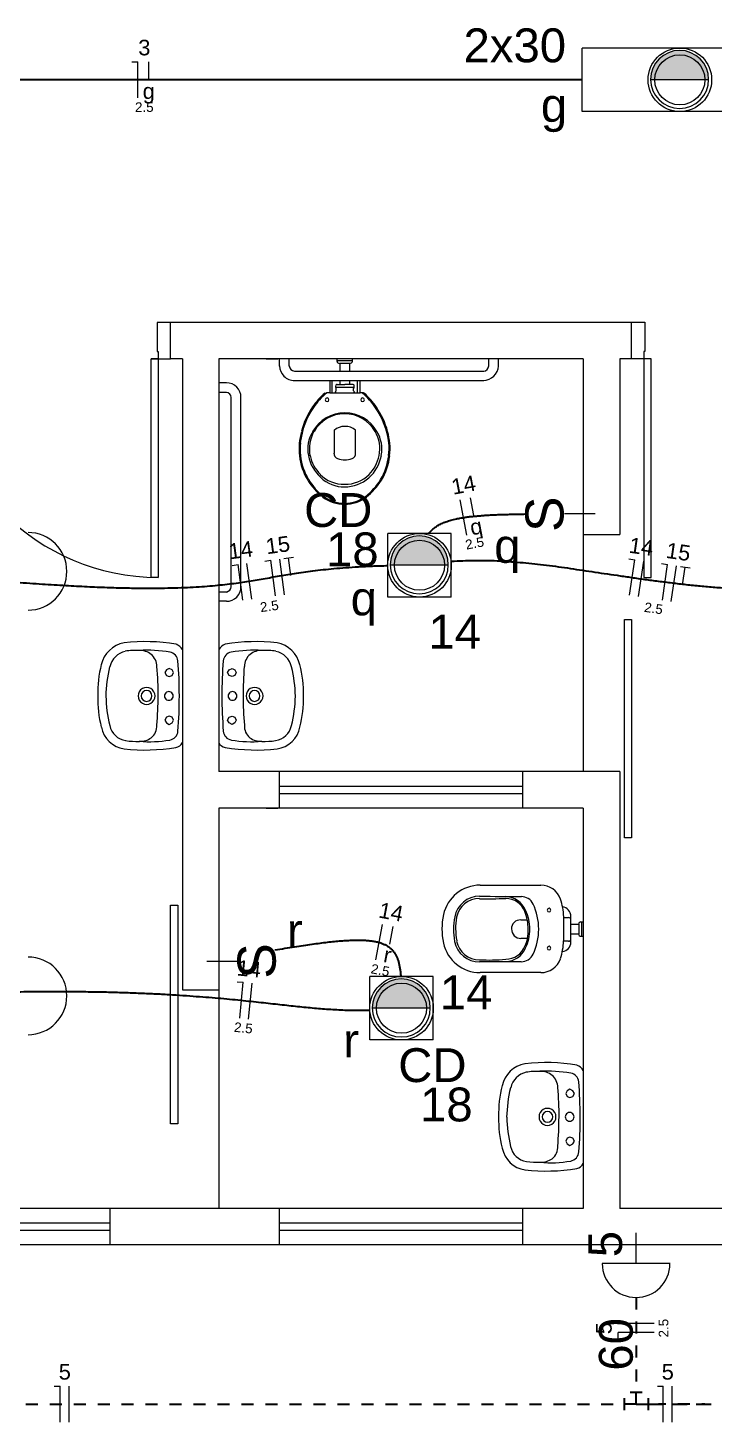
# Model space of a CAD drawing. Header units: millimetres. Extents: x 0 to 321, y -39 to 66.
# Drawn here: x 73.43 to 79.15, y 21.3 to 32.93 of the extents above; entities that cross this region are included whole.
import ezdxf

# ---------------------------------------------------------------- set-up
doc = ezdxf.new("R2010")
doc.units = ezdxf.units.MM
doc.header["$LTSCALE"] = 0.5
doc.header["$MEASUREMENT"] = 0
doc.linetypes.add('DOT2', pattern=[3.175, 0, -3.175])
for name, color, linetype, lineweight in [('Arquitetura', 8, 'Continuous', 5), ('EL-Condutos', 4, 'Continuous', 30), ('EL-Fios', 9, 'Continuous', 20), ('EL-Textos fios', 7, 'Continuous', 20), ('EL-Textos pontos', 5, 'Continuous', 20), ('P-SIMBOL', 5, 'Continuous', 20)]:
    doc.layers.add(name, color=color, linetype=linetype, lineweight=lineweight)
doc.styles.add('Arial', font='arial.ttf')

msp = doc.modelspace()

# ---------------------------------------------------------------- hatches: boundary and pattern name
at = {"layer": 'Arquitetura', "linetype": 'Continuous'}
for points in [[(78.864, 32.739), (78.843, 32.738), (78.822, 32.735), (78.801, 32.731), (78.781, 32.724), (78.761, 32.716), (78.743, 32.706), (78.725, 32.695), (78.708, 32.682), (78.692, 32.668), (78.678, 32.652), (78.665, 32.636), (78.654, 32.618), (78.644, 32.599), (78.636, 32.579), (78.63, 32.559), (78.625, 32.539), (78.622, 32.518), (78.621, 32.497), (78.621, 32.496), (78.621, 32.496), (78.621, 32.496), (78.621, 32.496), (78.621, 32.496), (78.621, 32.496), (78.621, 32.496), (78.621, 32.496), (78.621, 32.496), (78.621, 32.496), (78.621, 32.496), (78.621, 32.496), (78.621, 32.496), (78.621, 32.496), (78.621, 32.496), (78.621, 32.496), (78.621, 32.496), (78.621, 32.496), (78.621, 32.496), (78.621, 32.496), (78.621, 32.496), (78.621, 32.496), (78.621, 32.496), (78.621, 32.496), (78.621, 32.496), (78.621, 32.496), (78.621, 32.496), (78.621, 32.496), (78.621, 32.496), (78.621, 32.496), (78.621, 32.496), (78.621, 32.496), (78.621, 32.496), (78.621, 32.496), (78.621, 32.496), (78.621, 32.496), (78.621, 32.496), (78.621, 32.496), (78.621, 32.496), (78.621, 32.496), (78.621, 32.496), (78.621, 32.496), (78.621, 32.496), (78.621, 32.496), (78.621, 32.496), (78.621, 32.496), (78.621, 32.496), (78.621, 32.496), (78.621, 32.496), (78.621, 32.496), (78.621, 32.496), (78.621, 32.496), (78.621, 32.496), (78.621, 32.496), (78.621, 32.496), (78.621, 32.496), (78.621, 32.496), (78.621, 32.496), (78.621, 32.496), (78.621, 32.496), (78.621, 32.496), (78.621, 32.496), (78.621, 32.496), (78.621, 32.496), (78.621, 32.496), (78.621, 32.496), (78.621, 32.496), (78.621, 32.496), (78.621, 32.496), (78.621, 32.496), (78.621, 32.496), (78.621, 32.496), (78.621, 32.496), (79.106, 32.494), (79.106, 32.496), (79.106, 32.496), (79.106, 32.496), (79.106, 32.496), (79.106, 32.496), (79.106, 32.496), (79.106, 32.496), (79.106, 32.496), (79.106, 32.496), (79.106, 32.496), (79.106, 32.496), (79.106, 32.496), (79.106, 32.496), (79.106, 32.496), (79.106, 32.496), (79.106, 32.496), (79.106, 32.496), (79.106, 32.496), (79.106, 32.496), (79.106, 32.496), (79.106, 32.496), (79.106, 32.496), (79.106, 32.496), (79.106, 32.496), (79.106, 32.496), (79.106, 32.496), (79.106, 32.496), (79.106, 32.496), (79.106, 32.496), (79.106, 32.496), (79.106, 32.496), (79.106, 32.496), (79.106, 32.496), (79.106, 32.496), (79.106, 32.496), (79.106, 32.496), (79.106, 32.496), (79.106, 32.496), (79.106, 32.496), (79.106, 32.496), (79.106, 32.496), (79.106, 32.496), (79.106, 32.496), (79.106, 32.496), (79.106, 32.496), (79.106, 32.496), (79.106, 32.496), (79.106, 32.496), (79.106, 32.496), (79.106, 32.496), (79.106, 32.496), (79.106, 32.496), (79.106, 32.496), (79.106, 32.496), (79.106, 32.496), (79.106, 32.496), (79.106, 32.496), (79.106, 32.496), (79.106, 32.496), (79.106, 32.496), (79.106, 32.496), (79.106, 32.496), (79.106, 32.496), (79.106, 32.496), (79.106, 32.496), (79.106, 32.496), (79.106, 32.496), (79.106, 32.496), (79.106, 32.496), (79.106, 32.496), (79.106, 32.496), (79.106, 32.496), (79.106, 32.496), (79.106, 32.497), (79.105, 32.518), (79.102, 32.539), (79.098, 32.559), (79.091, 32.579), (79.083, 32.599), (79.073, 32.618), (79.062, 32.636), (79.049, 32.652), (79.035, 32.668), (79.019, 32.682), (79.003, 32.695), (78.985, 32.706), (78.966, 32.716), (78.947, 32.724), (78.926, 32.731), (78.906, 32.735), (78.885, 32.738), (78.864, 32.739), (78.864, 32.739)], [(76.693, 28.691), (76.672, 28.69), (76.651, 28.687), (76.63, 28.683), (76.61, 28.676), (76.591, 28.668), (76.572, 28.658), (76.554, 28.647), (76.537, 28.634), (76.522, 28.62), (76.507, 28.604), (76.494, 28.588), (76.483, 28.57), (76.473, 28.551), (76.465, 28.531), (76.459, 28.511), (76.454, 28.491), (76.452, 28.47), (76.451, 28.449), (76.451, 28.447), (76.451, 28.447), (76.451, 28.447), (76.451, 28.447), (76.451, 28.447), (76.451, 28.447), (76.451, 28.447), (76.451, 28.447), (76.451, 28.447), (76.451, 28.447), (76.451, 28.447), (76.451, 28.447), (76.451, 28.447), (76.451, 28.447), (76.451, 28.447), (76.451, 28.447), (76.451, 28.447), (76.451, 28.447), (76.451, 28.447), (76.451, 28.447), (76.451, 28.447), (76.451, 28.447), (76.451, 28.447), (76.451, 28.447), (76.451, 28.447), (76.451, 28.447), (76.451, 28.447), (76.451, 28.447), (76.451, 28.447), (76.451, 28.447), (76.451, 28.447), (76.451, 28.447), (76.451, 28.447), (76.451, 28.447), (76.451, 28.447), (76.451, 28.447), (76.451, 28.447), (76.451, 28.447), (76.451, 28.447), (76.451, 28.447), (76.451, 28.447), (76.451, 28.447), (76.451, 28.447), (76.451, 28.447), (76.451, 28.447), (76.451, 28.447), (76.451, 28.447), (76.451, 28.447), (76.451, 28.447), (76.451, 28.447), (76.451, 28.447), (76.451, 28.447), (76.451, 28.447), (76.451, 28.447), (76.451, 28.447), (76.451, 28.447), (76.451, 28.447), (76.451, 28.447), (76.451, 28.447), (76.451, 28.447), (76.451, 28.447), (76.451, 28.447), (76.451, 28.447), (76.451, 28.447), (76.451, 28.447), (76.451, 28.447), (76.451, 28.447), (76.451, 28.447), (76.451, 28.447), (76.451, 28.447), (76.451, 28.447), (76.451, 28.447), (76.451, 28.447), (76.935, 28.446), (76.935, 28.447), (76.935, 28.447), (76.935, 28.447), (76.935, 28.447), (76.935, 28.447), (76.935, 28.447), (76.935, 28.447), (76.935, 28.447), (76.935, 28.447), (76.935, 28.447), (76.935, 28.447), (76.935, 28.447), (76.935, 28.447), (76.935, 28.447), (76.935, 28.447), (76.935, 28.447), (76.935, 28.447), (76.935, 28.447), (76.935, 28.447), (76.935, 28.447), (76.935, 28.447), (76.935, 28.447), (76.935, 28.447), (76.935, 28.447), (76.935, 28.447), (76.935, 28.447), (76.935, 28.447), (76.935, 28.447), (76.935, 28.447), (76.935, 28.447), (76.935, 28.447), (76.935, 28.447), (76.935, 28.447), (76.935, 28.447), (76.935, 28.447), (76.935, 28.447), (76.935, 28.447), (76.935, 28.447), (76.935, 28.447), (76.935, 28.447), (76.935, 28.447), (76.935, 28.447), (76.935, 28.447), (76.935, 28.447), (76.935, 28.447), (76.935, 28.447), (76.935, 28.447), (76.935, 28.447), (76.935, 28.447), (76.935, 28.447), (76.935, 28.447), (76.935, 28.447), (76.935, 28.447), (76.935, 28.447), (76.935, 28.447), (76.935, 28.447), (76.935, 28.447), (76.935, 28.447), (76.935, 28.447), (76.935, 28.447), (76.935, 28.447), (76.935, 28.447), (76.935, 28.447), (76.935, 28.447), (76.935, 28.447), (76.935, 28.447), (76.935, 28.447), (76.935, 28.447), (76.935, 28.447), (76.935, 28.447), (76.935, 28.447), (76.935, 28.447), (76.935, 28.447), (76.935, 28.449), (76.934, 28.47), (76.932, 28.491), (76.927, 28.511), (76.921, 28.531), (76.913, 28.551), (76.903, 28.57), (76.891, 28.588), (76.879, 28.604), (76.864, 28.62), (76.849, 28.634), (76.832, 28.647), (76.814, 28.658), (76.795, 28.668), (76.776, 28.676), (76.756, 28.683), (76.735, 28.687), (76.714, 28.69), (76.693, 28.691), (76.693, 28.691)], [(76.543, 24.997), (76.522, 24.996), (76.501, 24.993), (76.48, 24.988), (76.46, 24.982), (76.441, 24.974), (76.422, 24.964), (76.404, 24.953), (76.387, 24.94), (76.372, 24.926), (76.357, 24.91), (76.344, 24.893), (76.333, 24.875), (76.323, 24.857), (76.315, 24.837), (76.309, 24.817), (76.304, 24.796), (76.302, 24.775), (76.301, 24.754), (76.301, 24.753), (76.301, 24.753), (76.301, 24.753), (76.301, 24.753), (76.301, 24.753), (76.301, 24.753), (76.301, 24.753), (76.301, 24.753), (76.301, 24.753), (76.301, 24.753), (76.301, 24.753), (76.301, 24.753), (76.301, 24.753), (76.301, 24.753), (76.301, 24.753), (76.301, 24.753), (76.301, 24.753), (76.301, 24.753), (76.301, 24.753), (76.301, 24.753), (76.301, 24.753), (76.301, 24.753), (76.301, 24.753), (76.301, 24.753), (76.301, 24.753), (76.301, 24.753), (76.301, 24.753), (76.301, 24.753), (76.301, 24.753), (76.301, 24.753), (76.301, 24.753), (76.301, 24.753), (76.301, 24.753), (76.301, 24.753), (76.301, 24.753), (76.301, 24.753), (76.301, 24.753), (76.301, 24.753), (76.301, 24.753), (76.301, 24.753), (76.301, 24.753), (76.301, 24.753), (76.301, 24.753), (76.301, 24.753), (76.301, 24.753), (76.301, 24.753), (76.301, 24.753), (76.301, 24.753), (76.301, 24.753), (76.301, 24.753), (76.301, 24.753), (76.301, 24.753), (76.301, 24.753), (76.301, 24.753), (76.301, 24.753), (76.301, 24.753), (76.301, 24.753), (76.301, 24.753), (76.301, 24.753), (76.301, 24.753), (76.301, 24.753), (76.301, 24.753), (76.301, 24.753), (76.301, 24.753), (76.301, 24.753), (76.301, 24.753), (76.301, 24.753), (76.301, 24.753), (76.301, 24.753), (76.301, 24.753), (76.301, 24.753), (76.301, 24.753), (76.301, 24.753), (76.785, 24.752), (76.785, 24.753), (76.785, 24.753), (76.785, 24.753), (76.785, 24.753), (76.785, 24.753), (76.785, 24.753), (76.785, 24.753), (76.785, 24.753), (76.785, 24.753), (76.785, 24.753), (76.785, 24.753), (76.785, 24.753), (76.785, 24.753), (76.785, 24.753), (76.785, 24.753), (76.785, 24.753), (76.785, 24.753), (76.785, 24.753), (76.785, 24.753), (76.785, 24.753), (76.785, 24.753), (76.785, 24.753), (76.785, 24.753), (76.785, 24.753), (76.785, 24.753), (76.785, 24.753), (76.785, 24.753), (76.785, 24.753), (76.785, 24.753), (76.785, 24.753), (76.785, 24.753), (76.785, 24.753), (76.785, 24.753), (76.785, 24.753), (76.785, 24.753), (76.785, 24.753), (76.785, 24.753), (76.785, 24.753), (76.785, 24.753), (76.785, 24.753), (76.785, 24.753), (76.785, 24.753), (76.785, 24.753), (76.785, 24.753), (76.785, 24.753), (76.785, 24.753), (76.785, 24.753), (76.785, 24.753), (76.785, 24.753), (76.785, 24.753), (76.785, 24.753), (76.785, 24.753), (76.785, 24.753), (76.785, 24.753), (76.785, 24.753), (76.785, 24.753), (76.785, 24.753), (76.785, 24.753), (76.785, 24.753), (76.785, 24.753), (76.785, 24.753), (76.785, 24.753), (76.785, 24.753), (76.785, 24.753), (76.785, 24.753), (76.785, 24.753), (76.785, 24.753), (76.785, 24.753), (76.785, 24.753), (76.785, 24.753), (76.785, 24.753), (76.785, 24.753), (76.785, 24.753), (76.785, 24.754), (76.784, 24.775), (76.782, 24.796), (76.777, 24.817), (76.771, 24.837), (76.763, 24.857), (76.753, 24.875), (76.741, 24.893), (76.729, 24.91), (76.714, 24.926), (76.699, 24.94), (76.682, 24.953), (76.664, 24.964), (76.645, 24.974), (76.626, 24.982), (76.606, 24.988), (76.585, 24.993), (76.564, 24.996), (76.543, 24.997), (76.543, 24.997)]]:
    msp.add_hatch(color=256, dxfattribs=at).paths.add_polyline_path(points)

# ---------------------------------------------------------------- linework, layer by layer
at = {"layer": 'Arquitetura'}
for p, q in [((78.866, 32.494), (78.621, 32.494)), ((79.106, 32.494), (78.621, 32.494)), ((79.106, 32.495), (78.866, 32.494)), ((79.106, 32.494), (78.866, 32.494)), ((78.463, 30.471), (74.619, 30.471)), ((74.516, 30.167), (74.456, 30.167)), ((74.717, 30.167), (74.619, 30.167)), ((74.717, 30.167), (74.717, 24.904)), ((78.06, 30.167), (75.022, 30.167)), ((75.022, 30.167), (75.022, 26.726)), ((75.416, 30.167), (75.514, 30.167)), ((78.06, 30.167), (78.06, 28.701)), ((78.463, 30.167), (78.364, 30.167)), ((78.364, 30.167), (78.364, 28.701)), ((75.985, 29.884), (76.201, 29.884)), ((78.06, 28.701), (78.364, 28.701)), ((78.06, 28.701), (78.06, 26.726)), ((76.695, 28.446), (76.451, 28.446)), ((76.935, 28.446), (76.451, 28.446)), ((76.935, 28.446), (76.695, 28.446)), ((76.935, 28.446), (76.695, 28.446)), ((74.717, 27.74), (74.717, 27.354)), ((75.022, 27.74), (75.022, 27.354)), ((74.584, 27.573), (74.572, 27.551)), ((74.606, 27.586), (74.584, 27.573)), ((74.632, 27.573), (74.606, 27.586)), ((74.644, 27.551), (74.632, 27.573)), ((75.094, 27.551), (75.107, 27.573)), ((75.107, 27.573), (75.133, 27.586)), ((75.133, 27.586), (75.154, 27.573)), ((75.154, 27.573), (75.167, 27.551)), ((74.572, 27.551), (74.584, 27.526)), ((74.584, 27.526), (74.606, 27.517)), ((74.606, 27.517), (74.632, 27.526)), ((74.632, 27.526), (74.644, 27.551)), ((74.717, 27.483), (74.717, 27.101)), ((75.022, 27.483), (75.022, 27.101)), ((75.107, 27.526), (75.094, 27.551)), ((75.133, 27.517), (75.107, 27.526)), ((75.154, 27.526), (75.133, 27.517)), ((75.167, 27.551), (75.154, 27.526)), ((74.717, 27.354), (74.717, 26.964)), ((75.022, 27.354), (75.022, 26.964)), ((74.584, 27.179), (74.572, 27.153)), ((74.572, 27.153), (74.584, 27.131)), ((74.606, 27.187), (74.584, 27.179)), ((74.584, 27.131), (74.606, 27.119)), ((74.632, 27.179), (74.606, 27.187)), ((74.606, 27.119), (74.632, 27.131)), ((74.644, 27.153), (74.632, 27.179)), ((74.632, 27.131), (74.644, 27.153)), ((75.094, 27.153), (75.107, 27.179)), ((75.107, 27.131), (75.094, 27.153)), ((75.107, 27.179), (75.133, 27.187)), ((75.133, 27.119), (75.107, 27.131)), ((75.133, 27.187), (75.154, 27.179)), ((75.154, 27.131), (75.133, 27.119)), ((75.154, 27.179), (75.167, 27.153)), ((75.167, 27.153), (75.154, 27.131)), ((78.364, 26.726), (75.022, 26.726)), ((75.527, 26.421), (75.527, 26.726)), ((77.554, 26.726), (77.554, 26.421)), ((78.364, 26.726), (78.364, 23.083)), ((75.525, 26.604), (77.554, 26.604)), ((75.525, 26.543), (77.554, 26.543)), ((75.022, 26.421), (75.022, 24.904)), ((78.06, 26.421), (75.022, 26.421)), ((75.416, 26.421), (75.514, 26.421)), ((75.416, 26.421), (75.514, 26.421)), ((78.06, 26.421), (78.06, 23.083)), ((77.201, 25.778), (77.707, 25.778)), ((77.539, 25.488), (77.594, 25.488)), ((77.897, 25.508), (77.938, 25.508)), ((77.957, 25.302), (77.957, 25.517)), ((78.041, 25.472), (78.06, 25.472)), ((78.047, 25.472), (78.047, 25.352)), ((78.06, 25.474), (78.06, 25.345)), ((77.957, 25.452), (78.022, 25.452)), ((77.957, 25.371), (78.022, 25.371)), ((78.022, 25.452), (78.022, 25.371)), ((78.041, 25.352), (78.06, 25.352)), ((77.594, 25.333), (77.539, 25.333)), ((77.938, 25.311), (77.897, 25.311)), ((77.707, 25.049), (77.201, 25.049)), ((74.717, 24.904), (75.022, 24.904)), ((75.022, 24.904), (75.022, 23.083)), ((76.545, 24.752), (76.301, 24.752)), ((76.785, 24.752), (76.301, 24.752)), ((76.785, 24.752), (76.545, 24.752)), ((76.785, 24.752), (76.545, 24.752)), ((78.06, 24.23), (78.06, 23.844)), ((77.949, 24.076), (77.927, 24.063)), ((77.974, 24.063), (77.949, 24.076)), ((77.927, 24.063), (77.914, 24.041)), ((77.914, 24.041), (77.927, 24.016)), ((77.927, 24.016), (77.949, 24.007)), ((77.949, 24.007), (77.974, 24.016)), ((77.987, 24.041), (77.974, 24.063)), ((77.974, 24.016), (77.987, 24.041)), ((78.06, 23.973), (78.06, 23.591)), ((78.06, 23.844), (78.06, 23.454)), ((77.927, 23.668), (77.914, 23.643)), ((77.914, 23.643), (77.927, 23.621)), ((77.949, 23.677), (77.927, 23.668)), ((77.927, 23.621), (77.949, 23.608)), ((77.974, 23.668), (77.949, 23.677)), ((77.949, 23.608), (77.974, 23.621)), ((77.987, 23.643), (77.974, 23.668)), ((77.974, 23.621), (77.987, 23.643)), ((78.06, 23.083), (69.454, 23.083)), ((74.113, 23.083), (74.113, 22.779)), ((75.527, 22.779), (75.527, 23.083)), ((77.554, 23.083), (77.554, 22.779)), ((84.034, 23.083), (78.364, 23.083)), ((70.061, 22.962), (74.113, 22.962)), ((75.525, 22.962), (77.554, 22.962)), ((70.061, 22.9), (74.113, 22.9)), ((75.525, 22.9), (77.554, 22.9)), ((84.334, 22.779), (63.176, 22.779))]:
    msp.add_line(p, q, dxfattribs=at)
at = {"layer": 'Arquitetura', "color": 7}
for p, q in [((75.528, 30.107), (75.528, 30.167)), ((75.609, 30.107), (75.609, 30.167)), ((76.008, 30.146), (76.008, 30.167)), ((76.136, 30.15), (76.008, 30.15)), ((76.115, 30.129), (76.027, 30.129)), ((76.034, 30.064), (76.034, 30.129)), ((76.115, 30.064), (76.115, 30.129)), ((76.136, 30.146), (76.136, 30.167)), ((77.273, 30.107), (77.273, 30.167)), ((77.354, 30.107), (77.354, 30.167)), ((75.652, 30.064), (77.23, 30.064)), ((75.086, 29.968), (75.022, 29.968)), ((75.086, 29.886), (75.022, 29.886)), ((75.652, 29.987), (77.23, 29.987)), ((75.931, 29.884), (75.921, 29.884)), ((75.948, 29.884), (75.931, 29.884)), ((75.948, 29.987), (75.948, 29.884)), ((75.948, 29.884), (76.072, 29.884)), ((75.965, 29.974), (75.965, 29.884)), ((76.072, 29.929), (75.997, 29.929)), ((75.999, 29.899), (75.999, 29.92)), ((76.009, 29.953), (76.073, 29.953)), ((76.034, 29.953), (76.034, 29.987)), ((76.148, 29.929), (76.072, 29.929)), ((76.072, 29.884), (76.201, 29.884)), ((76.138, 29.953), (76.073, 29.953)), ((76.115, 29.953), (76.115, 29.987)), ((76.145, 29.899), (76.145, 29.92)), ((76.179, 29.884), (76.179, 29.974)), ((76.201, 29.884), (76.201, 29.987)), ((76.214, 29.884), (76.201, 29.884)), ((76.222, 29.884), (76.214, 29.884)), ((75.124, 28.265), (75.124, 29.845)), ((75.206, 28.265), (75.206, 29.845)), ((75.982, 29.571), (75.982, 29.378)), ((76.162, 29.378), (76.162, 29.572)), ((75.086, 28.222), (75.022, 28.222)), ((75.086, 28.145), (75.022, 28.145)), ((75.802, 26.726), (75.738, 26.726))]:
    msp.add_line(p, q, dxfattribs=at)
at = {"layer": 'Arquitetura'}
for points in [[(74.619, 30.167), (74.619, 30.471), (74.507, 30.471), (74.507, 30.227), (74.516, 30.227), (74.516, 30.167), (74.619, 30.167)], [(78.463, 30.167), (78.463, 30.472), (78.574, 30.472), (78.574, 30.227), (78.566, 30.227), (78.566, 30.167), (78.463, 30.167)], [(74.456, 30.167), (74.516, 30.167), (74.516, 28.345), (74.456, 28.345), (74.456, 30.167)], [(78.626, 30.167), (78.566, 30.167), (78.566, 28.345), (78.626, 28.345), (78.626, 30.167)]]:
    msp.add_lwpolyline(points, dxfattribs=at)
for points in [[(78.403, 27.994), (78.463, 27.994), (78.463, 26.172), (78.403, 26.172), (78.403, 27.994)], [(74.619, 25.611), (74.679, 25.611), (74.679, 23.789), (74.619, 23.789), (74.619, 25.611)]]:
    msp.add_lwpolyline(points, close=True, dxfattribs=at)
for centre, radius, start, end in [((78.864, 32.497), 0.242, 90, 180), ((78.864, 32.497), 0.242, 0, 90), ((78.864, 32.497), 0.242, 180, 270), ((78.864, 32.497), 0.242, 270, 0), ((74.516, 30.167), 1.822, 180, 270), ((73.43, 28.395), 0.324, 0, 90), ((76.693, 28.449), 0.242, 90, 180), ((76.693, 28.449), 0.242, 0, 90), ((73.43, 28.395), 0.324, 270, 0), ((76.693, 28.449), 0.242, 180, 270), ((76.693, 28.449), 0.242, 270, 0), ((74.273, 27.564), 0.238, 100.056, 167.486), ((74.407, 26.282), 1.527, 80.3071, 96.5866), ((74.627, 27.688), 0.106, 31.07, 69.4583), ((75.112, 27.688), 0.106, 110.542, 148.93), ((75.332, 26.282), 1.527, 83.4134, 99.6929), ((75.465, 27.564), 0.238, 12.514, 79.9443), ((74.279, 27.561), 0.171, 102.719, 167.054), ((74.336, 27.106), 0.63, 88.1735, 98.6779), ((74.365, 27.59), 0.145, 50.4003, 93.3975), ((74.415, 26.494), 1.243, 80.7585, 92.6769), ((74.37, 27.599), 0.135, 0.5513, 49.6562), ((74.602, 27.643), 0.0779, 4.3873, 81.2442), ((75.136, 27.643), 0.0779, 98.7558, 175.613), ((75.324, 26.494), 1.243, 87.3231, 99.2415), ((75.369, 27.599), 0.135, 130.344, 179.449), ((75.374, 27.59), 0.145, 86.6025, 129.6), ((75.402, 27.106), 0.63, 81.3221, 91.8265), ((75.46, 27.561), 0.171, 12.9461, 77.2809), ((74.97, 27.379), 0.959, 165.578, 181.302), ((75.246, 27.326), 1.168, 166.496, 178.648), ((71.529, 27.35), 2.987, 0.0609, 4.8104), ((71.217, 27.369), 3.475, 359.79, 4.6247), ((78.522, 27.369), 3.475, 175.375, 180.21), ((78.21, 27.35), 2.987, 175.19, 179.939), ((74.492, 27.326), 1.168, 1.3524, 13.5038), ((74.769, 27.379), 0.959, 358.698, 14.4219), ((74.971, 27.334), 0.96, 178.659, 194.363), ((75.238, 27.381), 1.159, 181.303, 193.542), ((74.419, 27.356), 0.0707, 120.007, 180), ((74.419, 27.356), 0.0707, 180.001, 240.003), ((74.419, 27.356), 0.045, 90, 180), ((74.419, 27.356), 0.045, 180, 270), ((74.419, 27.356), 0.0707, 60.0032, 119.997), ((74.419, 27.356), 0.045, 0, 90), ((74.419, 27.356), 0.045, 270, 359.99), ((74.419, 27.356), 0.0707, 0.0007, 60.0032), ((74.419, 27.356), 0.0707, 300.007, 0), ((71.776, 27.356), 2.739, 354.905, 359.979), ((74.604, 27.356), 0.0364, 119.96, 180), ((74.604, 27.356), 0.0364, 179.963, 239.981), ((74.604, 27.356), 0.0364, 60.0128, 119.987), ((74.604, 27.356), 0.0364, 240.013, 299.987), ((74.604, 27.356), 0.0364, 359.963, 59.9809), ((74.604, 27.356), 0.0364, 299.96, 0), ((70.886, 27.356), 3.806, 355.586, 0), ((78.853, 27.356), 3.806, 180, 184.414), ((75.135, 27.356), 0.0364, 120.019, 180.037), ((75.135, 27.356), 0.0364, 180, 240.04), ((75.135, 27.356), 0.0364, 60.0128, 119.987), ((75.135, 27.356), 0.0364, 240.013, 299.987), ((75.135, 27.356), 0.0364, 0, 60.0398), ((75.135, 27.356), 0.0364, 300.019, 0.0367), ((77.963, 27.356), 2.739, 180.021, 185.095), ((75.319, 27.356), 0.0707, 119.997, 179.999), ((75.319, 27.356), 0.0707, 180, 239.993), ((75.319, 27.356), 0.045, 90, 180), ((75.319, 27.356), 0.045, 180.01, 270), ((75.319, 27.356), 0.0707, 60.0032, 119.997), ((75.319, 27.356), 0.045, 0, 90), ((75.319, 27.356), 0.045, 270, 0), ((75.319, 27.356), 0.0707, 0, 59.9929), ((75.319, 27.356), 0.0707, 299.997, 359.999), ((74.501, 27.381), 1.159, 346.458, 358.697), ((74.767, 27.334), 0.96, 345.637, 1.3415), ((74.419, 27.356), 0.0707, 240.003, 299.997), ((75.319, 27.356), 0.0707, 240.003, 299.997), ((74.262, 27.137), 0.224, 190.408, 262.28), ((74.268, 27.141), 0.159, 191.616, 261.581), ((74.377, 27.106), 0.128, 309.245, 3.2268), ((75.362, 27.106), 0.128, 176.773, 230.755), ((75.471, 27.141), 0.159, 278.419, 348.384), ((75.477, 27.137), 0.224, 277.72, 349.592), ((74.336, 27.623), 0.646, 261.83, 272.005), ((74.45, 27.886), 0.912, 264.203, 280.218), ((74.367, 27.136), 0.158, 267.161, 305.348), ((74.599, 27.068), 0.0813, 279.607, 356.886), ((75.14, 27.068), 0.0813, 183.114, 260.393), ((75.288, 27.886), 0.912, 259.782, 275.797), ((75.372, 27.136), 0.158, 234.652, 272.839), ((75.403, 27.623), 0.646, 267.995, 278.17), ((74.406, 28.43), 1.525, 263.423, 279.721), ((74.648, 27.003), 0.0781, 281.431, 332.133), ((75.09, 27.003), 0.0781, 207.867, 258.569), ((75.332, 28.43), 1.525, 260.279, 276.577), ((77.201, 25.463), 0.315, 90.0055, 167.294), ((77.707, 25.606), 0.172, 19.0789, 90.1997), ((77.197, 25.473), 0.213, 90.4233, 168.89), ((77.19, 25.477), 0.189, 88.5002, 169.656), ((77.253, 37.126), 11.461, 269.71, 270.806), ((77.486, 43.593), 17.909, 269.072, 270.188), ((77.403, 25.492), 0.192, 23.5727, 86.7329), ((77.415, 25.497), 0.169, 20.863, 90.2362), ((77.544, 25.574), 0.109, 24.961, 90.9064), ((77.194, 25.412), 0.495, 0, 24.9606), ((77.775, 25.57), 0.015, 90, 180), ((77.775, 25.57), 0.015, 0, 90), ((77.394, 25.497), 0.504, 2.049, 19.145), ((77.878, 25.519), 0.0791, 358.418, 83.4493), ((77.473, 25.414), 0.591, 168.435, 191.568), ((77.538, 25.411), 0.559, 169.437, 180), ((77.533, 25.412), 0.538, 169.437, 180.003), ((77.534, 25.416), 0.0722, 86.0445, 182.345), ((77.284, 25.433), 0.315, 10.3133, 23.389), ((77.274, 25.419), 0.34, 358.718, 26.1404), ((77.196, 25.412), 0.405, 0, 11.0171), ((77.775, 25.57), 0.015, 180, 270), ((77.775, 25.57), 0.015, 270, 0), ((75.072, 25.414), 2.827, 357.951, 2.0489), ((77.938, 25.489), 0.0193, 0, 90), ((78.041, 25.452), 0.0193, 90, 180), ((77.537, 25.412), 0.559, 180, 190.577), ((77.563, 25.414), 0.567, 180.136, 190.285), ((77.541, 25.413), 0.0793, 180.003, 270), ((77.274, 25.404), 0.34, 333.861, 1.28), ((77.197, 25.412), 0.405, 348.981, 0.0022), ((77.194, 25.411), 0.495, 335.039, 0.0003), ((78.041, 25.371), 0.0193, 180, 270), ((77.201, 25.364), 0.315, 192.713, 269.998), ((77.192, 25.347), 0.208, 190.569, 270.928), ((77.192, 25.347), 0.191, 190.569, 270.928), ((77.415, 25.33), 0.169, 269.764, 339.137), ((77.406, 25.329), 0.189, 272.443, 336.734), ((77.383, 25.367), 0.214, 333.002, 351.195), ((77.775, 25.253), 0.015, 90, 180), ((77.775, 25.253), 0.015, 180, 270), ((77.775, 25.253), 0.015, 0, 90), ((77.775, 25.253), 0.015, 270, 0), ((77.395, 25.33), 0.502, 340.843, 358.109), ((77.879, 25.304), 0.0785, 275.575, 358.63), ((77.938, 25.33), 0.0193, 270, 0), ((73.43, 24.855), 0.324, 0, 90), ((77.279, 26.473), 1.319, 266.351, 275.878), ((77.368, 6.615), 18.525, 89.4622, 90.5333), ((77.544, 25.249), 0.109, 269.094, 335.039), ((77.707, 25.221), 0.172, 269.8, 340.921), ((76.543, 24.754), 0.242, 90, 180), ((76.543, 24.754), 0.242, 0, 90), ((73.43, 24.855), 0.324, 270, 0), ((76.543, 24.754), 0.242, 180, 270), ((76.543, 24.754), 0.242, 270, 0), ((77.616, 24.054), 0.238, 100.056, 167.486), ((77.622, 24.051), 0.171, 102.719, 167.054), ((77.75, 22.772), 1.527, 80.3071, 96.5866), ((77.679, 23.595), 0.63, 88.1735, 98.6779), ((77.757, 22.984), 1.243, 80.7585, 92.6769), ((77.708, 24.08), 0.145, 50.4003, 93.3975), ((77.713, 24.089), 0.135, 0.5513, 49.6562), ((77.945, 24.133), 0.0779, 4.3873, 81.2442), ((77.97, 24.178), 0.106, 31.07, 69.4583), ((78.313, 23.868), 0.959, 165.578, 181.302), ((78.589, 23.816), 1.168, 166.496, 178.648), ((74.872, 23.84), 2.987, 0.0609, 4.8104), ((74.559, 23.859), 3.475, 359.79, 4.6247), ((78.314, 23.824), 0.96, 178.659, 194.363), ((78.581, 23.871), 1.159, 181.303, 193.542), ((77.762, 23.846), 0.0707, 120.007, 180), ((77.762, 23.846), 0.0707, 180.001, 240.003), ((77.762, 23.846), 0.045, 90, 180), ((77.762, 23.846), 0.045, 180, 270), ((77.762, 23.846), 0.0707, 60.0032, 119.997), ((77.762, 23.846), 0.045, 0, 90), ((77.762, 23.846), 0.045, 270, 359.99), ((77.762, 23.846), 0.0707, 0.0007, 60.0032), ((77.762, 23.846), 0.0707, 300.007, 0), ((75.119, 23.846), 2.739, 354.905, 359.979), ((77.946, 23.846), 0.0364, 119.96, 180), ((77.947, 23.846), 0.0364, 179.963, 239.981), ((77.947, 23.846), 0.0364, 60.0128, 119.987), ((77.947, 23.846), 0.0364, 359.963, 59.9809), ((77.947, 23.846), 0.0364, 299.96, 0), ((74.229, 23.846), 3.806, 355.586, 0), ((77.762, 23.846), 0.0707, 240.003, 299.997), ((77.947, 23.846), 0.0364, 240.013, 299.987), ((77.72, 23.596), 0.128, 309.245, 3.2268), ((77.605, 23.626), 0.224, 190.408, 262.28), ((77.61, 23.631), 0.159, 191.616, 261.581), ((77.709, 23.626), 0.158, 267.161, 305.348), ((77.942, 23.558), 0.0813, 279.607, 356.886), ((77.749, 24.919), 1.525, 263.423, 279.721), ((77.679, 24.113), 0.646, 261.83, 272.005), ((77.793, 24.375), 0.912, 264.203, 280.218), ((77.991, 23.493), 0.0781, 281.431, 332.133)]:
    msp.add_arc(centre, radius, start, end, dxfattribs=at)
at = {"layer": 'Arquitetura', "color": 7}
for centre, radius, start, end in [((76.027, 30.148), 0.0193, 180, 270), ((76.108, 30.161), 0.0325, 279.37, 332.689), ((75.65, 30.109), 0.122, 180.006, 270.99), ((75.657, 30.112), 0.0485, 183.761, 263.445), ((77.224, 30.117), 0.13, 271.449, 355.568), ((77.228, 30.109), 0.0444, 271.956, 358.044), ((75.084, 29.845), 0.122, 0, 90), ((75.084, 29.845), 0.0407, 0, 90), ((76.339, 29.398), 0.65, 131.946, 145.536), ((76.339, 29.398), 0.641, 130.723, 145.536), ((75.84, 30.313), 0.437, 278.45, 280.557), ((75.98, 29.975), 0.015, 124.235, 181.725), ((75.984, 29.899), 0.015, 274.724, 357.989), ((76.023, 29.937), 0.0279, 160.615, 199.661), ((76.007, 29.942), 0.0107, 133.933, 157.393), ((75.976, 29.918), 0.0236, 4.0536, 24.0048), ((76.008, 29.938), 0.015, 87.9561, 126.098), ((76.138, 29.938), 0.015, 53.8993, 92.047), ((76.169, 29.918), 0.0236, 155.979, 175.963), ((76.16, 29.899), 0.015, 182.016, 265.281), ((76.14, 29.942), 0.0107, 22.5976, 46.0759), ((76.134, 29.939), 0.017, 318.844, 25.7885), ((76.164, 29.975), 0.015, 358.28, 55.7738), ((76.207, 29.865), 0.0193, 51.3502, 83.0075), ((75.826, 29.417), 0.608, 34.2601, 49.668), ((76.224, 29.872), 0.0119, 34.8914, 99.2345), ((76.366, 29.385), 0.68, 145.849, 164.745), ((75.924, 29.826), 0.015, 90, 180), ((75.924, 29.826), 0.015, 180, 270), ((75.924, 29.826), 0.015, 0, 90), ((75.924, 29.826), 0.015, 270, 0), ((76.22, 29.826), 0.015, 90, 180), ((76.22, 29.826), 0.015, 180, 270), ((76.22, 29.826), 0.015, 0, 90), ((76.22, 29.826), 0.015, 270, 0), ((75.8, 29.396), 0.65, 34.4641, 48.054), ((75.773, 29.382), 0.68, 15.2545, 34.1511), ((76.366, 29.385), 0.671, 145.849, 172.705), ((76.074, 29.406), 0.311, 90.2472, 150.342), ((76.07, 29.415), 0.294, 89.8901, 150.09), ((76.07, 29.415), 0.294, 29.9103, 90.1099), ((76.07, 29.406), 0.311, 29.6576, 89.7528), ((75.773, 29.382), 0.671, 7.295, 34.1515), ((76.181, 29.419), 0.491, 163.24, 187.048), ((76.041, 29.414), 0.278, 148.497, 191.027), ((76.07, 29.415), 0.294, 150.194, 191.069), ((76.073, 29.465), 0.139, 50.1806, 130.688), ((76.07, 29.415), 0.294, 348.937, 29.8057), ((76.103, 29.415), 0.278, 348.979, 31.5037), ((75.958, 29.419), 0.491, 352.958, 16.7598), ((76.181, 29.419), 0.482, 174.243, 187.054), ((75.959, 29.419), 0.482, 352.952, 5.7623), ((76.194, 29.415), 0.504, 186.482, 211.075), ((76.194, 29.415), 0.495, 186.476, 211.07), ((76.079, 29.415), 0.315, 190.031, 228.779), ((76.066, 29.415), 0.289, 190.811, 226.928), ((76.031, 29.38), 0.0493, 179.11, 246.489), ((76.072, 29.493), 0.169, 249.23, 290.781), ((76.113, 29.38), 0.0493, 293.516, 0.8899), ((76.051, 29.42), 0.331, 312.113, 349.511), ((76.04, 29.427), 0.325, 316.076, 348.198), ((75.946, 29.415), 0.495, 328.936, 353.529), ((75.946, 29.415), 0.504, 328.931, 353.523), ((76.062, 29.391), 0.27, 223.896, 271.488), ((76.074, 29.41), 0.289, 269.341, 313.775), ((76.224, 29.44), 0.542, 211.679, 231.838), ((76.224, 29.44), 0.534, 211.685, 231.828), ((76.064, 29.377), 0.278, 225.938, 271.288), ((76.07, 29.41), 0.311, 269.951, 310.671), ((75.916, 29.44), 0.534, 308.177, 328.32), ((75.916, 29.44), 0.542, 308.166, 328.326), ((76.07, 29.256), 0.302, 233.009, 270.132), ((76.07, 29.256), 0.294, 233.026, 270.132), ((76.07, 29.256), 0.294, 269.879, 306.986), ((76.07, 29.256), 0.302, 269.879, 307.002), ((75.084, 28.267), 0.122, 270.005, 0), ((75.074, 28.272), 0.0508, 283.436, 352.589)]:
    msp.add_arc(centre, radius, start, end, dxfattribs=at)
at = {"layer": 'EL-Condutos', "linetype": 'Continuous'}
for p, q in [((78.451, 21.55), (78.551, 21.55)), ((78.501, 21.451), (78.501, 21.55)), ((78.401, 21.5), (78.401, 21.401)), ((78.501, 21.451), (78.401, 21.451)), ((78.501, 21.451), (78.601, 21.451)), ((78.601, 21.5), (78.601, 21.401))]:
    msp.add_line(p, q, dxfattribs=at)
for points in [[(78.053, 32.494), (77.712, 32.494), (77.39, 32.494), (77.086, 32.494), (76.798, 32.494), (76.524, 32.494), (76.264, 32.494), (76.017, 32.494), (75.78, 32.494), (75.552, 32.494), (75.333, 32.494), (75.12, 32.494), (74.913, 32.494), (74.71, 32.494), (74.509, 32.494), (74.31, 32.494), (74.111, 32.494), (73.91, 32.494), (73.707, 32.494), (73.5, 32.494), (73.287, 32.494), (73.068, 32.494), (72.84, 32.494), (72.603, 32.494), (72.356, 32.494), (72.096, 32.494), (71.822, 32.494), (71.534, 32.494), (71.23, 32.494), (70.908, 32.494), (70.567, 32.494)], [(76.774, 28.711), (76.784, 28.724), (76.795, 28.735), (76.807, 28.746), (76.819, 28.757), (76.833, 28.767), (76.847, 28.776), (76.862, 28.785), (76.879, 28.793), (76.897, 28.801), (76.915, 28.808), (76.936, 28.815), (76.957, 28.822), (76.979, 28.827), (77.003, 28.833), (77.029, 28.838), (77.055, 28.842), (77.084, 28.847), (77.113, 28.851), (77.145, 28.854), (77.178, 28.857), (77.212, 28.86), (77.248, 28.863), (77.286, 28.865), (77.326, 28.867), (77.368, 28.869), (77.411, 28.87), (77.456, 28.871), (77.504, 28.873), (77.553, 28.873), (77.604, 28.874)], [(76.96, 28.479), (77.055, 28.484), (77.15, 28.486), (77.246, 28.486), (77.341, 28.483), (77.437, 28.477), (77.534, 28.47), (77.631, 28.46), (77.729, 28.449), (77.828, 28.437), (77.928, 28.423), (78.029, 28.408), (78.132, 28.393), (78.236, 28.377), (78.342, 28.362), (78.45, 28.346), (78.56, 28.33), (78.672, 28.315), (78.786, 28.301), (78.902, 28.287), (79.021, 28.275), (79.143, 28.264), (79.267, 28.255), (79.395, 28.248), (79.525, 28.243), (79.659, 28.24), (79.796, 28.241), (79.937, 28.243), (80.081, 28.25), (80.23, 28.259), (80.382, 28.272)], [(73.11, 28.322), (73.338, 28.304), (73.55, 28.289), (73.745, 28.277), (73.924, 28.268), (74.089, 28.261), (74.241, 28.257), (74.38, 28.255), (74.508, 28.255), (74.626, 28.257), (74.734, 28.26), (74.833, 28.265), (74.925, 28.271), (75.011, 28.279), (75.091, 28.288), (75.166, 28.297), (75.238, 28.308), (75.308, 28.319), (75.375, 28.33), (75.443, 28.342), (75.51, 28.354), (75.58, 28.365), (75.651, 28.377), (75.726, 28.388), (75.805, 28.399), (75.89, 28.409), (75.981, 28.418), (76.08, 28.426), (76.186, 28.433), (76.302, 28.439), (76.429, 28.443)], [(75.488, 25.238), (75.573, 25.252), (75.653, 25.265), (75.728, 25.276), (75.799, 25.286), (75.866, 25.295), (75.928, 25.303), (75.987, 25.309), (76.042, 25.314), (76.093, 25.317), (76.141, 25.32), (76.185, 25.32), (76.225, 25.319), (76.263, 25.317), (76.297, 25.313), (76.329, 25.308), (76.358, 25.301), (76.384, 25.292), (76.407, 25.282), (76.429, 25.27), (76.447, 25.256), (76.464, 25.241), (76.479, 25.223), (76.492, 25.204), (76.503, 25.183), (76.512, 25.161), (76.52, 25.136), (76.526, 25.109), (76.532, 25.08), (76.536, 25.05), (76.539, 25.017)], [(73.105, 24.885), (73.301, 24.889), (73.487, 24.891), (73.664, 24.892), (73.832, 24.891), (73.99, 24.889), (74.14, 24.886), (74.283, 24.881), (74.417, 24.876), (74.544, 24.87), (74.665, 24.863), (74.779, 24.855), (74.888, 24.847), (74.99, 24.839), (75.088, 24.83), (75.18, 24.821), (75.269, 24.812), (75.353, 24.803), (75.434, 24.794), (75.512, 24.785), (75.587, 24.777), (75.66, 24.769), (75.731, 24.762), (75.801, 24.755), (75.869, 24.749), (75.937, 24.744), (76.005, 24.74), (76.072, 24.737), (76.14, 24.735), (76.21, 24.735), (76.28, 24.736)]]:
    msp.add_spline(points, degree=3, dxfattribs=at)
at = {"layer": 'EL-Condutos', "linetype": 'DOT2', "ltscale": 0.05}
for points in [[(78.501, 22.34), (78.501, 22.315), (78.501, 22.291), (78.501, 22.268), (78.501, 22.245), (78.501, 22.223), (78.501, 22.201), (78.501, 22.179), (78.501, 22.157), (78.501, 22.136), (78.501, 22.114), (78.501, 22.092), (78.501, 22.07), (78.501, 22.048), (78.501, 22.026), (78.501, 22.003), (78.501, 21.979), (78.501, 21.955), (78.501, 21.93), (78.501, 21.905), (78.501, 21.879), (78.501, 21.851), (78.501, 21.823), (78.501, 21.794), (78.501, 21.763), (78.501, 21.731), (78.501, 21.698), (78.501, 21.664), (78.501, 21.627), (78.501, 21.59), (78.501, 21.55)], [(69.011, 21.451), (69.25, 21.451), (69.504, 21.451), (69.771, 21.451), (70.051, 21.451), (70.342, 21.451), (70.644, 21.451), (70.955, 21.451), (71.274, 21.451), (71.601, 21.451), (71.934, 21.451), (72.273, 21.451), (72.616, 21.451), (72.963, 21.451), (73.311, 21.451), (73.662, 21.451), (74.012, 21.451), (74.363, 21.451), (74.711, 21.451), (75.057, 21.451), (75.399, 21.451), (75.737, 21.451), (76.069, 21.451), (76.394, 21.451), (76.712, 21.451), (77.021, 21.451), (77.32, 21.451), (77.609, 21.451), (77.886, 21.451), (78.15, 21.451), (78.401, 21.451)], [(78.601, 21.451), (78.784, 21.451), (78.917, 21.451), (79.006, 21.451), (79.057, 21.451), (79.075, 21.451), (79.067, 21.451), (79.036, 21.451), (78.99, 21.451), (78.933, 21.451), (78.872, 21.451), (78.812, 21.451), (78.758, 21.451), (78.716, 21.451), (78.691, 21.451), (78.69, 21.451), (78.718, 21.451), (78.78, 21.451), (78.882, 21.451), (79.03, 21.451), (79.229, 21.451), (79.485, 21.451), (79.803, 21.451), (80.19, 21.451), (80.649, 21.451), (81.188, 21.451), (81.812, 21.451), (82.527, 21.451), (83.337, 21.451), (84.248, 21.451), (85.267, 21.451)]]:
    msp.add_spline(points, degree=3, dxfattribs=at)
at = {"layer": 'EL-Fios'}
for p, q in [((74.297, 32.644), (74.347, 32.644)), ((74.347, 32.344), (74.347, 32.644)), ((74.437, 32.494), (74.437, 32.644)), ((77.089, 28.697), (77.033, 28.991)), ((77.149, 28.861), (77.121, 29.008)), ((75.405, 28.481), (75.454, 28.487)), ((75.494, 28.19), (75.454, 28.487)), ((75.569, 28.2), (75.529, 28.497)), ((75.564, 28.502), (75.643, 28.513)), ((75.623, 28.359), (75.603, 28.507)), ((78.441, 28.498), (78.49, 28.491)), ((78.447, 28.195), (78.49, 28.491)), ((75.132, 28.444), (75.182, 28.451)), ((75.222, 28.154), (75.182, 28.451)), ((75.296, 28.163), (75.256, 28.461)), ((78.522, 28.184), (78.565, 28.481)), ((78.713, 28.459), (78.763, 28.452)), ((78.72, 28.155), (78.763, 28.452)), ((78.794, 28.144), (78.837, 28.441)), ((78.871, 28.436), (78.951, 28.425)), ((78.889, 28.282), (78.911, 28.43)), ((76.33, 25.155), (76.386, 25.45)), ((76.446, 25.286), (76.474, 25.433)), ((75.175, 24.973), (75.225, 24.968)), ((75.196, 24.669), (75.225, 24.968)), ((75.27, 24.662), (75.3, 24.96)), ((78.651, 22.122), (78.351, 22.122)), ((78.651, 22.047), (78.351, 22.047)), ((78.351, 21.997), (78.351, 22.047)), ((73.649, 21.601), (73.699, 21.601)), ((73.699, 21.3), (73.699, 21.601)), ((73.774, 21.3), (73.774, 21.601)), ((78.678, 21.601), (78.728, 21.601)), ((78.728, 21.3), (78.728, 21.601)), ((78.803, 21.3), (78.803, 21.601))]:
    msp.add_line(p, q, dxfattribs=at)
at = {"layer": 'P-SIMBOL'}
for p, q in [((78.05, 32.229), (78.05, 32.759)), ((79.682, 32.759), (78.05, 32.759)), ((79.682, 32.229), (78.05, 32.229)), ((77.903, 28.876), (78.16, 28.876)), ((76.96, 28.711), (76.43, 28.711)), ((76.43, 28.181), (76.43, 28.711)), ((76.96, 28.181), (76.96, 28.711)), ((76.96, 28.181), (76.43, 28.181)), ((75.179, 25.141), (74.922, 25.141)), ((76.81, 25.017), (76.28, 25.017)), ((76.28, 24.487), (76.28, 25.017)), ((76.81, 24.487), (76.81, 25.017)), ((76.81, 24.487), (76.28, 24.487)), ((78.501, 22.622), (78.501, 22.879)), ((78.784, 22.622), (78.219, 22.622))]:
    msp.add_line(p, q, dxfattribs=at)
for centre, radius in [((78.866, 32.494), 0.265), ((78.866, 32.494), 0.209), ((76.695, 28.446), 0.265), ((76.695, 28.446), 0.209), ((76.545, 24.752), 0.265), ((76.545, 24.752), 0.209)]:
    msp.add_circle(centre, radius, dxfattribs=at)
msp.add_arc((78.501, 22.622), 0.282, 180, 0, dxfattribs=at)

# ---------------------------------------------------------------- texts
at = {"layer": 'EL-Textos fios', "attachment_point": 8, "line_spacing_factor": 0.798, "style": 'Arial'}
for s, insert, char_height, width in [('3', (74.4, 32.696), 0.13, 0.156), ('g', (74.437, 32.295), 0.13, 0.156), ('2.5', (74.4, 32.225), 0.08, 0.288), ('5', (73.737, 21.653), 0.13, 0.156), ('5', (78.765, 21.653), 0.13, 0.156)]:
    msp.add_mtext(s, dxfattribs=dict(at, insert=insert, char_height=char_height, width=width))
for s, insert, char_height, width, rotation in [('14', (77.074, 29.052), 0.13, 0.312, 10.7372), ('q', (77.186, 28.665), 0.13, 0.156, 10.7372), ('14', (75.212, 28.508), 0.13, 0.312, 7.6375), ('15', (75.522, 28.549), 0.13, 0.312, 7.6375), ('2.5', (77.162, 28.589), 0.08, 0.288, 10.7372), ('14', (78.535, 28.537), 0.13, 0.312, 351.7674), ('15', (78.844, 28.492), 0.13, 0.312, 351.7674), ('2.5', (75.448, 28.064), 0.08, 0.288, 7.6375), ('2.5', (78.641, 28.046), 0.08, 0.288, 351.7674), ('14', (76.446, 25.491), 0.13, 0.312, 349.3553), ('r', (76.417, 25.133), 0.13, 0.156, 349.3553), ('14', (75.267, 25.016), 0.13, 0.312, 354.3859), ('2.5', (76.36, 25.029), 0.08, 0.288, 349.3553), ('2.5', (75.222, 24.547), 0.08, 0.288, 354.3859), ('5', (78.299, 22.084), 0.13, 0.156, 90.0002), ('2.5', (78.771, 22.084), 0.08, 0.288, 90.0002)]:
    msp.add_mtext(s, dxfattribs=dict(at, insert=insert, char_height=char_height, width=width, rotation=rotation))
at = {"layer": 'EL-Textos pontos', "line_spacing_factor": 0.798, "style": 'Arial'}
for s, insert, char_height, width, attachment_point in [('2x30', (77.917, 32.636), 0.2824, 1.35552, 9), ('g', (77.926, 32.057), 0.282, 0.33888, 9), ('CD', (76.302, 28.761), 0.2824, 0.67776, 9), ('18', (76.354, 28.433), 0.2824, 0.67776, 9), ('q', (77.427, 28.381), 0.282, 0.33888, 8), ('q', (76.34, 27.943), 0.282, 0.33888, 9), ('14', (77.208, 27.75), 0.2824, 0.67776, 9), ('r', (75.655, 25.26), 0.282, 0.33888, 8), ('14', (77.303, 24.743), 0.2824, 0.67776, 9), ('r', (76.19, 24.342), 0.282, 0.33888, 9), ('CD', (77.087, 24.132), 0.2824, 0.67776, 9), ('18', (77.138, 23.804), 0.2824, 0.67776, 9)]:
    msp.add_mtext(s, dxfattribs=dict(at, insert=insert, char_height=char_height, width=width, attachment_point=attachment_point))
at = {"layer": 'EL-Textos pontos', "attachment_point": 8, "rotation": 90.0002, "line_spacing_factor": 0.798, "style": 'Arial'}
for s, insert, char_height, width in [('5', (78.388, 22.785), 0.282, 0.33888), ('60', (78.477, 21.949), 0.2824, 0.67776)]:
    msp.add_mtext(s, dxfattribs=dict(at, insert=insert, char_height=char_height, width=width))
at = {"layer": 'P-SIMBOL', "char_height": 0.318, "width": 0.38124, "rotation": 90.0002, "line_spacing_factor": 0.798, "style": 'Arial'}
for insert, attachment_point in [((77.9, 28.723), 7), ((75.5, 25.294), 9)]:
    msp.add_mtext('S', dxfattribs=dict(at, insert=insert, attachment_point=attachment_point))

doc.saveas('drawing.dxf')
